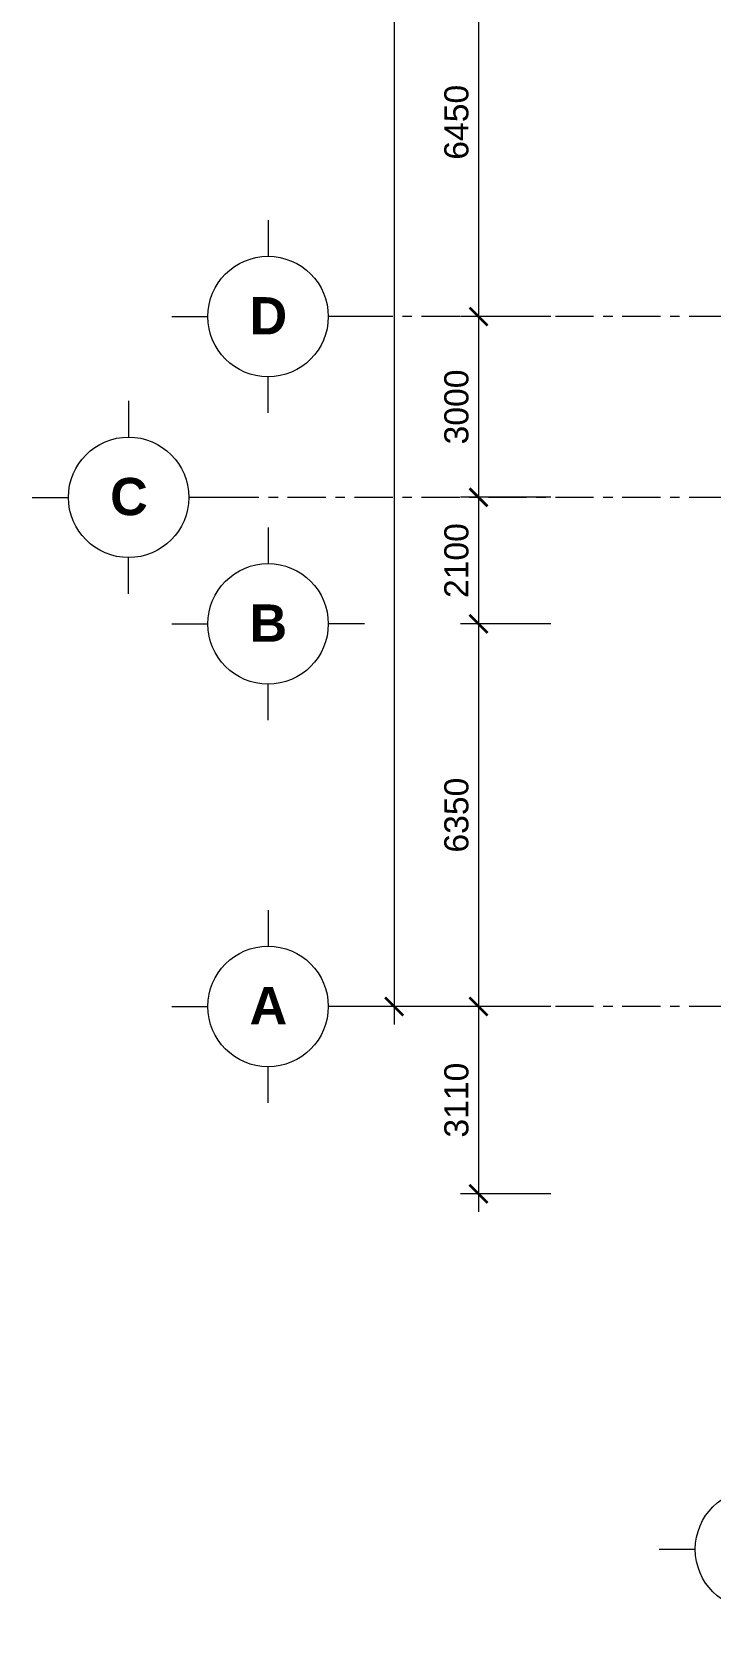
# Model space of a CAD drawing. Header units: millimetres. Extents: x -23040 to 110735, y -14554 to 50786.
# Drawn here: x -20507 to -9244, y -10610 to 16169 of the extents above; entities that cross this region are included whole.
import ezdxf

# ---------------------------------------------------------------- set-up
doc = ezdxf.new("R2010")
doc.units = ezdxf.units.MM
doc.linetypes.add('Grid Line', pattern=[22.225, 12.7, -3.175, 3.175, -3.175])
doc.layers.get('DEFPOINTS').update_dxf_attribs({"color": 230, "lineweight": 13})
for name, color, linetype, lineweight in [('DIM', 1, 'Continuous', 5), ('KH', 6, 'Continuous', 5), ('TRUC', 225, 'Continuous', 5)]:
    doc.layers.add(name, color=color, linetype=linetype, lineweight=lineweight)
doc.styles.add('Arial_B', font='arialbd.ttf', dxfattribs={"height": 619.047619})
doc.styles.add('TA1', font='arial.ttf')
doc.dimstyles.new('D_200_KTx2', dxfattribs={"dimtxt": 400, "dimasz": 300, "dimexe": 300, "dimexo": 300, "dimgap": 160, "dimtad": 1, "dimdec": 0, "dimzin": 9, "dimtxsty": 'TA1', "dimblk": 'ARCHTICK', "dimcen": 1, "dimdle": 300, "dimclrd": 256, "dimclre": 256, "dimclrt": 7, "dimadec": 0, "dimazin": 0, "dimtfac": 1, "dimtdec": 0, "dimtix": 1, "dimtmove": 1, "dimatfit": 3, "dimldrblk": 'ARCHTICK', "dimfxl": 1, "dimtolj": 1, "dimtzin": 0, "dimlwd": -1, "dimlwe": -1, "dimarcsym": 0})

# ---------------------------------------------------------------- blocks, each defined once
blk = doc.blocks.new('_ArchTick')
at = {"color": 0, "const_width": 0.15}
blk.add_lwpolyline([(-0.5, -0.5), (0.5, 0.5)], dxfattribs=at)
blk = doc.blocks.new('*D102')
at = {"layer": 'DEFPOINTS', "color": 0, "transparency": 16777216}
for p in [(-11599, 17900), (-13099, 11450), (-11599, 11450)]:
    blk.add_point(p, dxfattribs=at)
at = {"layer": 'DIM', "transparency": 16777216}
for p, q in [((-13099, 18200), (-13099, 11150)), ((-11899, 17900), (-13399, 17900)), ((-11899, 11450), (-13399, 11450))]:
    blk.add_line(p, q, dxfattribs=at)
at = {"layer": 'DIM', "transparency": 16777216, "xscale": 300, "yscale": 300, "zscale": 300}
for p, rotation in [((-13099, 17900), 90), ((-13099, 11450), 270)]:
    blk.add_blockref('_ArchTick', p, dxfattribs=dict(at, rotation=rotation))
at = {"layer": 'DIM', "color": 7, "transparency": 16777216, "insert": (-13464, 14675), "char_height": 400, "attachment_point": 5, "rotation": 90, "style": 'TA1'}
blk.add_mtext('\\A1;6450', dxfattribs=at)
blk = doc.blocks.new('*D103')
at = {"layer": 'DEFPOINTS', "color": 0, "transparency": 16777216}
for p in [(-11599, 11450), (-13099, 8450), (-11599, 8450)]:
    blk.add_point(p, dxfattribs=at)
at = {"layer": 'DIM', "transparency": 16777216}
for p, q in [((-13099, 11750), (-13099, 8150)), ((-11899, 11450), (-13399, 11450)), ((-11899, 8450), (-13399, 8450))]:
    blk.add_line(p, q, dxfattribs=at)
at = {"layer": 'DIM', "transparency": 16777216, "xscale": 300, "yscale": 300, "zscale": 300}
for p, rotation in [((-13099, 11450), 90), ((-13099, 8450), 270)]:
    blk.add_blockref('_ArchTick', p, dxfattribs=dict(at, rotation=rotation))
at = {"layer": 'DIM', "color": 7, "transparency": 16777216, "insert": (-13464, 9950), "char_height": 400, "attachment_point": 5, "rotation": 90, "style": 'TA1'}
blk.add_mtext('\\A1;3000', dxfattribs=at)
blk = doc.blocks.new('*D104')
at = {"layer": 'DEFPOINTS', "color": 0, "transparency": 16777216}
for p in [(-11599, 8450), (-13099, 6350), (-11599, 6350)]:
    blk.add_point(p, dxfattribs=at)
at = {"layer": 'DIM', "transparency": 16777216}
for p, q in [((-13099, 8750), (-13099, 6050)), ((-11899, 8450), (-13399, 8450)), ((-11899, 6350), (-13399, 6350))]:
    blk.add_line(p, q, dxfattribs=at)
at = {"layer": 'DIM', "transparency": 16777216, "xscale": 300, "yscale": 300, "zscale": 300}
for p, rotation in [((-13099, 8450), 90), ((-13099, 6350), 270)]:
    blk.add_blockref('_ArchTick', p, dxfattribs=dict(at, rotation=rotation))
at = {"layer": 'DIM', "color": 7, "transparency": 16777216, "insert": (-13464, 7400), "char_height": 400, "attachment_point": 5, "rotation": 90, "style": 'TA1'}
blk.add_mtext('\\A1;2100', dxfattribs=at)
blk = doc.blocks.new('*D105')
at = {"layer": 'DEFPOINTS', "color": 0, "transparency": 16777216}
for p in [(-11599, 6350), (-13099, 0), (-11599, 0)]:
    blk.add_point(p, dxfattribs=at)
at = {"layer": 'DIM', "transparency": 16777216}
for p, q in [((-13099, 6650), (-13099, -300)), ((-11899, 6350), (-13399, 6350)), ((-11899, 0), (-13399, 0))]:
    blk.add_line(p, q, dxfattribs=at)
at = {"layer": 'DIM', "transparency": 16777216, "xscale": 300, "yscale": 300, "zscale": 300}
for p, rotation in [((-13099, 6350), 90), ((-13099, 0), 270)]:
    blk.add_blockref('_ArchTick', p, dxfattribs=dict(at, rotation=rotation))
at = {"layer": 'DIM', "color": 7, "transparency": 16777216, "insert": (-13464, 3175), "char_height": 400, "attachment_point": 5, "rotation": 90, "style": 'TA1'}
blk.add_mtext('\\A1;6350', dxfattribs=at)
blk = doc.blocks.new('*D123')
at = {"layer": 'DEFPOINTS', "color": 0, "transparency": 16777216}
for p in [(-11599, 0), (-13099, -3110), (-11599, -3110)]:
    blk.add_point(p, dxfattribs=at)
at = {"layer": 'DIM', "transparency": 16777216}
for p, q in [((-13099, 300), (-13099, -3410)), ((-11899, 0), (-13399, 0)), ((-11899, -3110), (-13399, -3110))]:
    blk.add_line(p, q, dxfattribs=at)
at = {"layer": 'DIM', "transparency": 16777216, "xscale": 300, "yscale": 300, "zscale": 300}
for p, rotation in [((-13099, 0), 90), ((-13099, -3110), 270)]:
    blk.add_blockref('_ArchTick', p, dxfattribs=dict(at, rotation=rotation))
at = {"layer": 'DIM', "color": 7, "transparency": 16777216, "insert": (-13464, -1555), "char_height": 400, "attachment_point": 5, "rotation": 90, "style": 'TA1'}
blk.add_mtext('\\A1;3110', dxfattribs=at)
blk = doc.blocks.new('*D128')
at = {"layer": 'DEFPOINTS', "color": 0, "transparency": 16777216}
for p in [(-11599, 42600), (-14499, 0), (-11599, 0)]:
    blk.add_point(p, dxfattribs=at)
at = {"layer": 'DIM', "transparency": 16777216}
for p, q in [((-14499, 42900), (-14499, -300)), ((-11899, 42600), (-14799, 42600)), ((-11899, 0), (-14799, 0))]:
    blk.add_line(p, q, dxfattribs=at)
at = {"layer": 'DIM', "transparency": 16777216, "xscale": 300, "yscale": 300, "zscale": 300}
for p, rotation in [((-14499, 42600), 90), ((-14499, 0), 270)]:
    blk.add_blockref('_ArchTick', p, dxfattribs=dict(at, rotation=rotation))
at = {"layer": 'DIM', "color": 7, "transparency": 16777216, "insert": (-14864, 21300), "char_height": 400, "attachment_point": 5, "rotation": 90, "style": 'TA1'}
blk.add_mtext('\\A1;42600', dxfattribs=at)
blk = doc.blocks.new('Grid - FamilyAL-KH TRUC-550400-MẶT BẰNG HẦM 2')
at = {"layer": 'KH'}
for p, q in [((0, 7), (0, 4)), ((-8, -1), (-5, -1)), ((8, -1), (5, -1)), ((0, -9), (0, -6))]:
    blk.add_line(p, q, dxfattribs=at)
blk.add_circle((0, -1), 5, dxfattribs=at)

msp = doc.modelspace()

# ---------------------------------------------------------------- linework, layer by layer
at = {"layer": 'TRUC', "linetype": 'Grid Line', "ltscale": 50}
for p, q in [((48819.1, 11449.9), (-15192.4, 11449.9)), ((48819.1, 8449.9), (-17507, 8449.9)), ((48819.1, -0.1), (-15192.4, -0.1))]:
    msp.add_line(p, q, dxfattribs=at)

# ---------------------------------------------------------------- block references
at = {"lineweight": 5}
for p, xscale, yscale, zscale, rotation in [((-16792.4, 11449.9), 200.0000000000002, 200.0000000000002, 200.0000000000002, 90), ((-19107, 8449.9), 200.0000000000002, 200.0000000000002, 200.0000000000002, 90), ((-16792.4, 6349.9), 200.0000000000002, 200.0000000000002, 200.0000000000002, 90), ((-16792.4, -0.1), 200.0000000000002, 200.0000000000002, 200.0000000000002, 90), ((-8499.5, -9210.1), 199.9999999999999, 199.9999999999999, 199.9999999999999, 180)]:
    msp.add_blockref('Grid - FamilyAL-KH TRUC-550400-MẶT BẰNG HẦM 2', p, dxfattribs=dict(at, xscale=xscale, yscale=yscale, zscale=zscale, rotation=rotation))

# ---------------------------------------------------------------- texts
at = {"layer": 'KH', "char_height": 619.048, "attachment_point": 2, "line_spacing_factor": 0.941778, "style": 'Arial_B'}
for s, insert, width in [('\\fArial|b1|i0|c0|p34|;D', (-16587.2, 11772.4), 727.186), ('\\fArial|b1|i0|c0|p34|;C', (-18901.9, 8772.4), 727.186), ('\\fArial|b1|i0|c0|p34|;B', (-16587.2, 6672.4), 727.186), ('\\fArial|b1|i0|c0|p34|;A', (-16587.2, 322.4), 705.15)]:
    msp.add_mtext(s, dxfattribs=dict(at, insert=insert, width=width))

# ---------------------------------------------------------------- dimensions: what is measured, and where the dimension line sits
at = {"layer": 'DIM'}
for base, p1, p2, picture, middle in [((-14499.5, -0.1), (-11599.5, 42599.9), (-11599.5, -0.1), '*D128', (-14863.7, 21299.9)), ((-13099.5, 11449.9), (-11599.5, 17899.9), (-11599.5, 11449.9), '*D102', (-13463.7, 14674.9)), ((-13099.5, 8449.9), (-11599.5, 11449.9), (-11599.5, 8449.9), '*D103', (-13463.8, 9949.9)), ((-13099.5, 6349.9), (-11599.5, 8449.9), (-11599.5, 6349.9), '*D104', (-13463.7, 7399.9)), ((-13099.5, -0.1), (-11599.5, 6349.9), (-11599.5, -0.1), '*D105', (-13463.8, 3174.9)), ((-13099.5, -3110.1), (-11599.5, -0.1), (-11599.5, -3110.1), '*D123', (-13463.8, -1555.1))]:
    dim = msp.add_linear_dim(base=base, p1=p1, p2=p2, angle=90, dimstyle='D_200_KTx2', dxfattribs=at)
    dim.commit()
    dim.dimension.update_dxf_attribs({"geometry": picture, "text_midpoint": middle})

doc.saveas('drawing.dxf')
